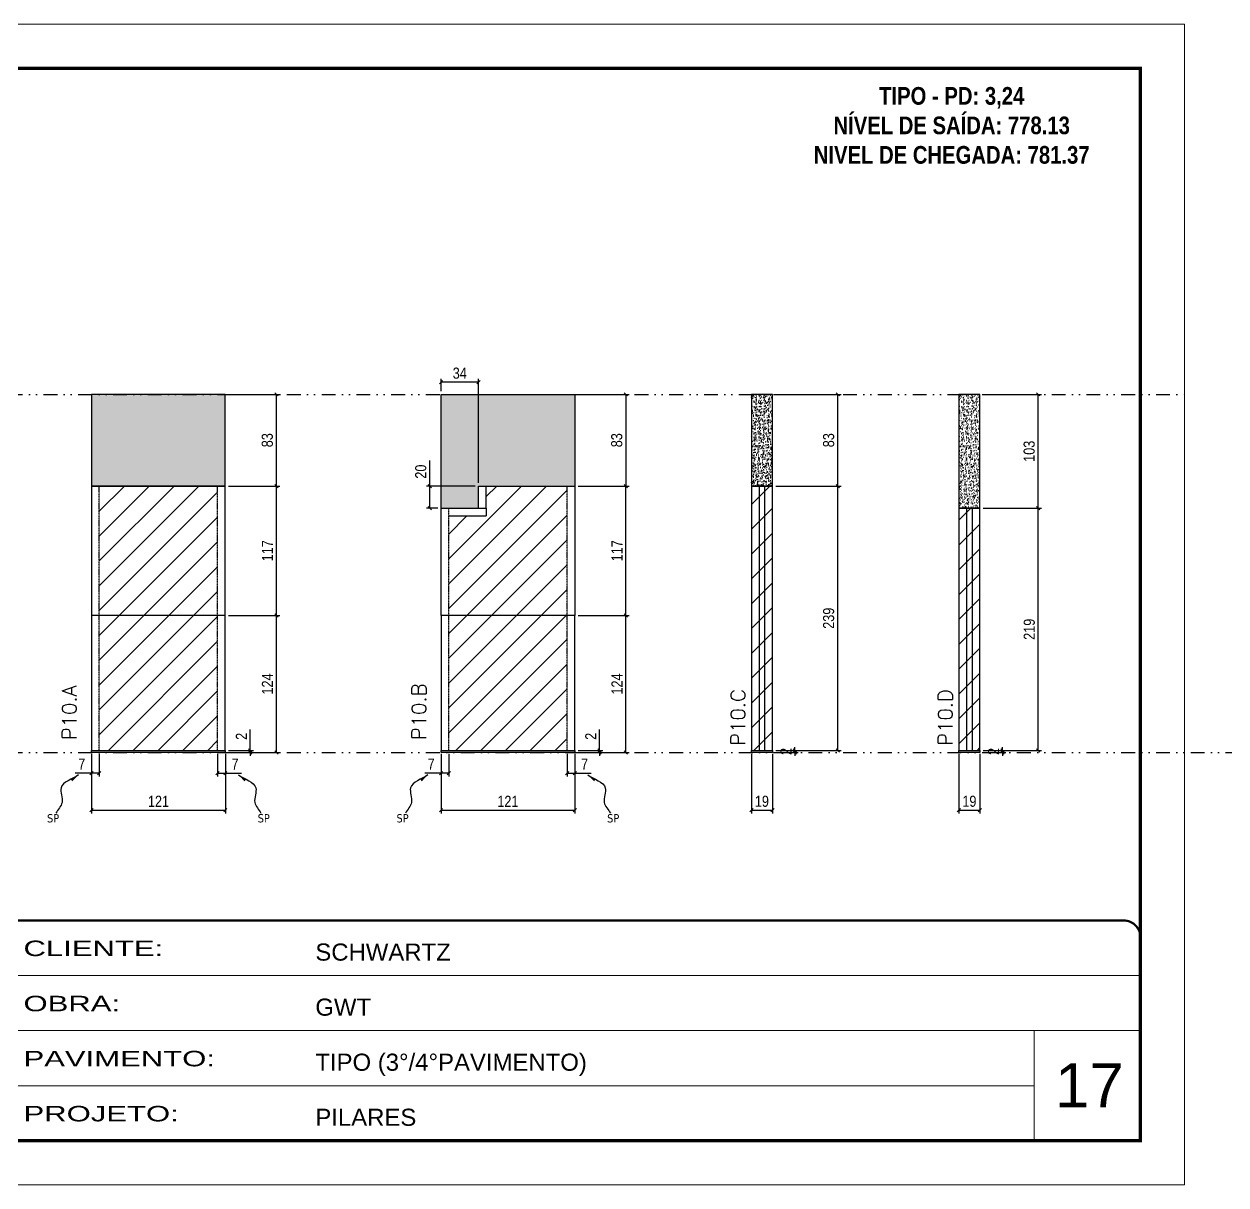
# Model space of a CAD drawing. Extents: x 13770 to 23315, y 867 to 16997.
# Drawn here: x 14821 to 15908, y 11204 to 12254 of the extents above; entities that cross this region are included whole.
import ezdxf

# ---------------------------------------------------------------- set-up
doc = ezdxf.new("R2010")
doc.units = 0
for name, pattern in [('CONTINUO', [0]), ('DASHED', [0.75, 0.5, -0.25]), ('DIVIDE2', [0.625, 0.25, -0.125, 0, -0.125, 0, -0.125]), ('HIDDEN', [0.375, 0.25, -0.125])]:
    doc.linetypes.add(name, pattern=pattern)
for name, color, linetype, lineweight in [('CARIMBO', 255, 'Continuous', 9), ('Folhas', 255, 'Continuous', 9), ('Hachura', 251, 'Continuous', 9), ('SARRAFO DE PRESSAO', 251, 'DASHED', 9), ('Texto Seção', 7, 'Continuous', 15)]:
    doc.layers.add(name, color=color, linetype=linetype, lineweight=lineweight)
for name, color, linetype in [('COTA', 241, 'Continuous'), ('NOMENCLATURA', 7, 'Continuous'), ('Nível', 160, 'Continuous'), ('Painéis', 200, 'Continuous'), ('SARR_2.2x7', 40, 'Continuous'), ('Sarrafo de Pressão', 42, 'HIDDEN'), ('texto', 7, 'Continuous')]:
    doc.layers.add(name, color=color, linetype=linetype)
doc.styles.add('ARIAL', font='arial.ttf')
doc.styles.add('COTA TECNICA', font='techl___.ttf', dxfattribs={"height": 10})
doc.styles.add('COTA TECNICA-50', font='techl___.ttf', dxfattribs={"height": 10})
doc.styles.add('REGUA-120', font='ROMANS.shx', dxfattribs={"height": 15})
doc.styles.add('ROMANC', font='techb___.ttf', dxfattribs={"height": 2.5})
doc.styles.get("Standard").update_dxf_attribs({"font": 'arial.ttf'})
doc.styles.add('Tecnologia', font='')
doc.styles.get('Tecnologia').set_extended_font_data('Forgotten Futurist')
doc.dimstyles.new('COTA PAINEL-50', dxfattribs={"dimtxt": 10, "dimasz": 3, "dimexe": 3, "dimexo": 3, "dimgap": 3, "dimtad": 1, "dimdec": 1, "dimzin": 12, "dimdsep": 46, "dimtxsty": 'COTA TECNICA-50', "dimblk1": 'OBLIQUE', "dimblk2": 'OBLIQUE', "dimsah": 1, "dimcen": 0.9, "dimclrd": 4, "dimclre": 4, "dimclrt": 240, "dimadec": 1, "dimazin": 3, "dimtfac": 1, "dimtdec": 1, "dimtmove": 0, "dimatfit": 3, "dimfxl": 1, "dimtolj": 1, "dimtzin": 12, "dimarcsym": 0})
doc.dimstyles.new('PAINEL', dxfattribs={"dimtxt": 10, "dimasz": 3, "dimexe": 3, "dimexo": 3, "dimgap": 3, "dimtad": 1, "dimdec": 1, "dimzin": 12, "dimdsep": 46, "dimtxsty": 'COTA TECNICA', "dimblk1": 'OBLIQUE', "dimblk2": 'OBLIQUE', "dimsah": 1, "dimcen": 0.9, "dimclrd": 4, "dimclre": 4, "dimclrt": 240, "dimadec": 1, "dimazin": 3, "dimtfac": 1, "dimtdec": 1, "dimtmove": 0, "dimatfit": 3, "dimfxl": 1, "dimtolj": 1, "dimtzin": 12, "dimarcsym": 0})
doc.dimstyles.get("Standard").update_dxf_attribs({"dimtxt": 0.18, "dimasz": 0.18, "dimexe": 0.18, "dimexo": 0.0625, "dimgap": 0.09, "dimtad": 0, "dimtih": 1, "dimtoh": 1, "dimdec": 4, "dimzin": 0, "dimdsep": 46, "dimtxsty": 'Standard', "dimcen": 0.09, "dimadec": 0, "dimazin": 0, "dimtfac": 1, "dimtdec": 4, "dimtofl": 0, "dimtmove": 0, "dimatfit": 3, "dimfxl": 1, "dimtolj": 1, "dimtzin": 0, "dimarcsym": 0})

# ---------------------------------------------------------------- blocks, each defined once
blk = doc.blocks.new('9999999999')
at = {"color": 30, "linetype": 'CONTINUO'}
for p, q in [((98564.6, 34230.2), (98564.6, 34429.4)), ((98564.6, 34379.6), (99584, 34379.6)), ((98564.6, 34329.8), (99488, 34329.8)), ((99584, 34329.8), (99488, 34329.8)), ((99488, 34329.8), (99488, 34230.2)), ((98564.6, 34280), (99488, 34280))]:
    blk.add_line(p, q, dxfattribs=at)
at = {"color": 30, "linetype": 'CONTINUO', "const_width": 2}
blk.add_lwpolyline([(99584, 34230.2), (99584, 34414.4, 0.414214), (99569, 34429.4), (98229, 34429.4, 0.414214), (98214, 34414.4), (98214, 34245.2, 0.414214), (98229, 34230.2), (99584, 34230.2)], format="xyb", dxfattribs=at)
at = {"layer": 'Folhas'}
blk.add_lwpolyline([(98139, 34190.2), (99624, 34190.2), (99624, 35240.2), (98139, 35240.2)], close=True, dxfattribs=at)
at = {"layer": 'Folhas', "color": 30, "const_width": 3}
blk.add_lwpolyline([(98214, 34230.2), (99584, 34230.2), (99584, 35200.2), (98214, 35200.2)], close=True, dxfattribs=at)
at = {"color": 7, "linetype": 'Continuous', "ltscale": 5, "style": 'ARIAL'}
for s, height, p in [('SCHWARTZ', 15.48, (98837.7, 34393.1)), ('GWT', 15.48, (98837.7, 34343.3)), ('TIPO (3°/4°PAVIMENTO)', 15.483, (98837.7, 34293.5)), ('NOVA SISTEMAS CONSTRUTIVOS', 11.059, (98263.2, 34267.2)), ('PILARES', 15.48, (98837.7, 34243.7))]:
    blk.add_text(s, height=height, dxfattribs=at).set_placement(p)
at = {"layer": 'Folhas', "color": 7, "style": 'Tecnologia', "width": 1.5}
for s, p in [('CLIENTE:', (98573.7, 34397.2)), ('OBRA:', (98573.7, 34347.3)), ('PAVIMENTO:', (98573.7, 34297.5)), ('PROJETO:', (98573.7, 34247.7))]:
    blk.add_text(s, height=14, dxfattribs=at).set_placement(p)
blk = doc.blocks.new('_Oblique')
at = {"color": 0, "linetype": 'ByBlock', "lineweight": -2}
blk.add_line((-0.5, -0.5), (0.5, 0.5), dxfattribs=at)
blk = doc.blocks.new('*D296')
at = {"layer": 'COTA', "color": 4, "lineweight": -2, "transparency": 16777216}
for p, q in [((14882.3, 11594.3), (14882.3, 11540.1)), ((15003.3, 11594.3), (15003.3, 11540.1)), ((14882.3, 11543.1), (15003.3, 11543.1))]:
    blk.add_line(p, q, dxfattribs=at)
at = {"layer": 'Defpoints', "color": 0, "transparency": 16777216}
for p in [(14882.3, 11597.3), (15003.3, 11597.3), (15003.3, 11543.1)]:
    blk.add_point(p, dxfattribs=at)
at = {"layer": 'COTA', "color": 4, "lineweight": -2, "transparency": 16777216, "xscale": 3, "yscale": 3, "zscale": 3, "rotation": 180}
blk.add_blockref('_Oblique', (14882.3, 11543.1), dxfattribs=at)
at = {"layer": 'COTA', "color": 4, "lineweight": -2, "transparency": 16777216, "xscale": 3, "yscale": 3, "zscale": 3}
blk.add_blockref('_Oblique', (15003.3, 11543.1), dxfattribs=at)
at = {"layer": 'COTA', "color": 240, "transparency": 16777216, "insert": (14942.8, 11551.2), "char_height": 10, "attachment_point": 5, "style": 'COTA TECNICA'}
blk.add_mtext('\\A1;121', dxfattribs=at)
blk = doc.blocks.new('*D297')
at = {"layer": 'COTA', "color": 4, "lineweight": -2, "transparency": 16777216}
for p, q in [((15006.3, 11719.3), (15052.5, 11719.3)), ((15049.5, 11595.3), (15049.5, 11719.3)), ((15006.3, 11595.3), (15052.5, 11595.3))]:
    blk.add_line(p, q, dxfattribs=at)
at = {"layer": 'Defpoints', "color": 0, "transparency": 16777216}
for p in [(15003.3, 11719.3), (15049.5, 11719.3), (15003.3, 11595.3)]:
    blk.add_point(p, dxfattribs=at)
at = {"layer": 'COTA', "color": 4, "lineweight": -2, "transparency": 16777216, "xscale": 3, "yscale": 3, "zscale": 3}
for p, rotation in [((15049.5, 11719.3), 90), ((15049.5, 11595.3), 270)]:
    blk.add_blockref('_Oblique', p, dxfattribs=dict(at, rotation=rotation))
at = {"layer": 'COTA', "color": 240, "transparency": 16777216, "insert": (15041.4, 11657.3), "char_height": 10, "attachment_point": 5, "rotation": 90, "style": 'COTA TECNICA-50'}
blk.add_mtext('\\A1;124', dxfattribs=at)
blk = doc.blocks.new('*D298')
at = {"layer": 'COTA', "color": 4, "lineweight": -2, "transparency": 16777216}
for p, q in [((15025.8, 11597.3), (15025.8, 11616.1)), ((15006.3, 11597.3), (15028.8, 11597.3)), ((15006.3, 11595.3), (15028.8, 11595.3)), ((15025.8, 11595.3), (15025.8, 11597.3)), ((15025.8, 11595.3), (15025.8, 11592.3))]:
    blk.add_line(p, q, dxfattribs=at)
at = {"layer": 'Defpoints', "color": 0, "transparency": 16777216}
for p in [(15003.3, 11597.3), (15003.3, 11595.3), (15025.8, 11595.3)]:
    blk.add_point(p, dxfattribs=at)
at = {"layer": 'COTA', "color": 4, "lineweight": -2, "transparency": 16777216, "xscale": 3, "yscale": 3, "zscale": 3}
for p, rotation in [((15025.8, 11597.3), 270), ((15025.8, 11595.3), 90)]:
    blk.add_blockref('_Oblique', p, dxfattribs=dict(at, rotation=rotation))
at = {"layer": 'COTA', "color": 240, "transparency": 16777216, "insert": (15017.8, 11610), "char_height": 10, "attachment_point": 5, "rotation": 90, "style": 'COTA TECNICA-50'}
blk.add_mtext('\\A1;2', dxfattribs=at)
blk = doc.blocks.new('*D299')
at = {"layer": 'COTA', "color": 4, "lineweight": -2, "transparency": 16777216}
for p, q in [((14882.3, 11592.3), (14882.3, 11573.8)), ((14889.3, 11594.3), (14889.3, 11573.8)), ((14882.3, 11576.8), (14867.5, 11576.8)), ((14889.3, 11576.8), (14882.3, 11576.8))]:
    blk.add_line(p, q, dxfattribs=at)
at = {"layer": 'Defpoints', "color": 0, "transparency": 16777216}
for p in [(14882.3, 11595.3), (14889.3, 11597.3), (14882.3, 11576.8)]:
    blk.add_point(p, dxfattribs=at)
at = {"layer": 'COTA', "color": 4, "lineweight": -2, "transparency": 16777216, "xscale": 3, "yscale": 3, "zscale": 3, "rotation": 180}
blk.add_blockref('_Oblique', (14882.3, 11576.8), dxfattribs=at)
at = {"layer": 'COTA', "color": 4, "lineweight": -2, "transparency": 16777216, "xscale": 3, "yscale": 3, "zscale": 3}
blk.add_blockref('_Oblique', (14889.3, 11576.8), dxfattribs=at)
at = {"layer": 'COTA', "color": 240, "transparency": 16777216, "insert": (14873.4, 11584.9), "char_height": 10, "attachment_point": 5, "style": 'COTA TECNICA-50'}
blk.add_mtext('\\A1;7', dxfattribs=at)
blk = doc.blocks.new('*D300')
at = {"layer": 'COTA', "color": 4, "lineweight": -2, "transparency": 16777216}
for p, q in [((14996.3, 11594.3), (14996.3, 11573.8)), ((15003.3, 11592.3), (15003.3, 11573.8)), ((14996.3, 11576.8), (15003.3, 11576.8)), ((15003.3, 11576.8), (15018, 11576.8))]:
    blk.add_line(p, q, dxfattribs=at)
at = {"layer": 'Defpoints', "color": 0, "transparency": 16777216}
for p in [(14996.3, 11597.3), (15003.3, 11595.3), (15003.3, 11576.8)]:
    blk.add_point(p, dxfattribs=at)
at = {"layer": 'COTA', "color": 4, "lineweight": -2, "transparency": 16777216, "xscale": 3, "yscale": 3, "zscale": 3, "rotation": 180}
blk.add_blockref('_Oblique', (14996.3, 11576.8), dxfattribs=at)
at = {"layer": 'COTA', "color": 4, "lineweight": -2, "transparency": 16777216, "xscale": 3, "yscale": 3, "zscale": 3}
blk.add_blockref('_Oblique', (15003.3, 11576.8), dxfattribs=at)
at = {"layer": 'COTA', "color": 240, "transparency": 16777216, "insert": (15012.1, 11584.9), "char_height": 10, "attachment_point": 5, "style": 'COTA TECNICA-50'}
blk.add_mtext('\\A1;7', dxfattribs=at)
blk = doc.blocks.new('*D301')
at = {"layer": 'COTA', "color": 4, "lineweight": -2, "transparency": 16777216}
for p, q in [((15006.3, 11836.3), (15052.5, 11836.3)), ((15049.5, 11719.3), (15049.5, 11836.3)), ((15006.3, 11719.3), (15052.5, 11719.3))]:
    blk.add_line(p, q, dxfattribs=at)
at = {"layer": 'Defpoints', "color": 0, "transparency": 16777216}
for p in [(15003.3, 11836.3), (15049.5, 11836.3), (15003.3, 11719.3)]:
    blk.add_point(p, dxfattribs=at)
at = {"layer": 'COTA', "color": 4, "lineweight": -2, "transparency": 16777216, "xscale": 3, "yscale": 3, "zscale": 3}
for p, rotation in [((15049.5, 11836.3), 90), ((15049.5, 11719.3), 270)]:
    blk.add_blockref('_Oblique', p, dxfattribs=dict(at, rotation=rotation))
at = {"layer": 'COTA', "color": 240, "transparency": 16777216, "insert": (15041.4, 11777.8), "char_height": 10, "attachment_point": 5, "rotation": 90, "style": 'COTA TECNICA'}
blk.add_mtext('\\A1;117', dxfattribs=at)
blk = doc.blocks.new('*D302')
at = {"layer": 'COTA', "color": 4, "lineweight": -2, "transparency": 16777216}
for p, q in [((15198.4, 11594.3), (15198.4, 11540.1)), ((15319.4, 11594.3), (15319.4, 11540.1)), ((15198.4, 11543.1), (15319.4, 11543.1))]:
    blk.add_line(p, q, dxfattribs=at)
at = {"layer": 'Defpoints', "color": 0, "transparency": 16777216}
for p in [(15198.4, 11597.3), (15319.4, 11597.3), (15319.4, 11543.1)]:
    blk.add_point(p, dxfattribs=at)
at = {"layer": 'COTA', "color": 4, "lineweight": -2, "transparency": 16777216, "xscale": 3, "yscale": 3, "zscale": 3, "rotation": 180}
blk.add_blockref('_Oblique', (15198.4, 11543.1), dxfattribs=at)
at = {"layer": 'COTA', "color": 4, "lineweight": -2, "transparency": 16777216, "xscale": 3, "yscale": 3, "zscale": 3}
blk.add_blockref('_Oblique', (15319.4, 11543.1), dxfattribs=at)
at = {"layer": 'COTA', "color": 240, "transparency": 16777216, "insert": (15258.9, 11551.2), "char_height": 10, "attachment_point": 5, "style": 'COTA TECNICA'}
blk.add_mtext('\\A1;121', dxfattribs=at)
blk = doc.blocks.new('*D303')
at = {"layer": 'COTA', "color": 4, "lineweight": -2, "transparency": 16777216}
for p, q in [((15322.4, 11719.3), (15368.6, 11719.3)), ((15365.6, 11595.3), (15365.6, 11719.3)), ((15322.4, 11595.3), (15368.6, 11595.3))]:
    blk.add_line(p, q, dxfattribs=at)
at = {"layer": 'Defpoints', "color": 0, "transparency": 16777216}
for p in [(15319.4, 11719.3), (15365.6, 11719.3), (15319.4, 11595.3)]:
    blk.add_point(p, dxfattribs=at)
at = {"layer": 'COTA', "color": 4, "lineweight": -2, "transparency": 16777216, "xscale": 3, "yscale": 3, "zscale": 3}
for p, rotation in [((15365.6, 11719.3), 90), ((15365.6, 11595.3), 270)]:
    blk.add_blockref('_Oblique', p, dxfattribs=dict(at, rotation=rotation))
at = {"layer": 'COTA', "color": 240, "transparency": 16777216, "insert": (15357.6, 11657.3), "char_height": 10, "attachment_point": 5, "rotation": 90, "style": 'COTA TECNICA-50'}
blk.add_mtext('\\A1;124', dxfattribs=at)
blk = doc.blocks.new('*D304')
at = {"layer": 'COTA', "color": 4, "lineweight": -2, "transparency": 16777216}
for p, q in [((15341.9, 11597.3), (15341.9, 11616.1)), ((15322.4, 11597.3), (15344.9, 11597.3)), ((15322.4, 11595.3), (15344.9, 11595.3)), ((15341.9, 11595.3), (15341.9, 11597.3)), ((15341.9, 11595.3), (15341.9, 11592.3))]:
    blk.add_line(p, q, dxfattribs=at)
at = {"layer": 'Defpoints', "color": 0, "transparency": 16777216}
for p in [(15319.4, 11597.3), (15319.4, 11595.3), (15341.9, 11595.3)]:
    blk.add_point(p, dxfattribs=at)
at = {"layer": 'COTA', "color": 4, "lineweight": -2, "transparency": 16777216, "xscale": 3, "yscale": 3, "zscale": 3}
for p, rotation in [((15341.9, 11597.3), 270), ((15341.9, 11595.3), 90)]:
    blk.add_blockref('_Oblique', p, dxfattribs=dict(at, rotation=rotation))
at = {"layer": 'COTA', "color": 240, "transparency": 16777216, "insert": (15333.9, 11610), "char_height": 10, "attachment_point": 5, "rotation": 90, "style": 'COTA TECNICA-50'}
blk.add_mtext('\\A1;2', dxfattribs=at)
blk = doc.blocks.new('*D305')
at = {"layer": 'COTA', "color": 4, "lineweight": -2, "transparency": 16777216}
for p, q in [((15198.4, 11592.3), (15198.4, 11573.8)), ((15205.4, 11594.3), (15205.4, 11573.8)), ((15198.4, 11576.8), (15183.7, 11576.8)), ((15205.4, 11576.8), (15198.4, 11576.8))]:
    blk.add_line(p, q, dxfattribs=at)
at = {"layer": 'Defpoints', "color": 0, "transparency": 16777216}
for p in [(15198.4, 11595.3), (15205.4, 11597.3), (15198.4, 11576.8)]:
    blk.add_point(p, dxfattribs=at)
at = {"layer": 'COTA', "color": 4, "lineweight": -2, "transparency": 16777216, "xscale": 3, "yscale": 3, "zscale": 3, "rotation": 180}
blk.add_blockref('_Oblique', (15198.4, 11576.8), dxfattribs=at)
at = {"layer": 'COTA', "color": 4, "lineweight": -2, "transparency": 16777216, "xscale": 3, "yscale": 3, "zscale": 3}
blk.add_blockref('_Oblique', (15205.4, 11576.8), dxfattribs=at)
at = {"layer": 'COTA', "color": 240, "transparency": 16777216, "insert": (15189.5, 11584.9), "char_height": 10, "attachment_point": 5, "style": 'COTA TECNICA-50'}
blk.add_mtext('\\A1;7', dxfattribs=at)
blk = doc.blocks.new('*D306')
at = {"layer": 'COTA', "color": 4, "lineweight": -2, "transparency": 16777216}
for p, q in [((15312.4, 11594.3), (15312.4, 11573.8)), ((15319.4, 11592.3), (15319.4, 11573.8)), ((15312.4, 11576.8), (15319.4, 11576.8)), ((15319.4, 11576.8), (15334.1, 11576.8))]:
    blk.add_line(p, q, dxfattribs=at)
at = {"layer": 'Defpoints', "color": 0, "transparency": 16777216}
for p in [(15312.4, 11597.3), (15319.4, 11595.3), (15319.4, 11576.8)]:
    blk.add_point(p, dxfattribs=at)
at = {"layer": 'COTA', "color": 4, "lineweight": -2, "transparency": 16777216, "xscale": 3, "yscale": 3, "zscale": 3, "rotation": 180}
blk.add_blockref('_Oblique', (15312.4, 11576.8), dxfattribs=at)
at = {"layer": 'COTA', "color": 4, "lineweight": -2, "transparency": 16777216, "xscale": 3, "yscale": 3, "zscale": 3}
blk.add_blockref('_Oblique', (15319.4, 11576.8), dxfattribs=at)
at = {"layer": 'COTA', "color": 240, "transparency": 16777216, "insert": (15328.3, 11584.9), "char_height": 10, "attachment_point": 5, "style": 'COTA TECNICA-50'}
blk.add_mtext('\\A1;7', dxfattribs=at)
blk = doc.blocks.new('*D307')
at = {"layer": 'COTA', "color": 4, "lineweight": -2, "transparency": 16777216}
for p, q in [((15322.4, 11836.3), (15368.6, 11836.3)), ((15365.6, 11719.3), (15365.6, 11836.3)), ((15322.4, 11719.3), (15368.6, 11719.3))]:
    blk.add_line(p, q, dxfattribs=at)
at = {"layer": 'Defpoints', "color": 0, "transparency": 16777216}
for p in [(15319.4, 11836.3), (15365.6, 11836.3), (15319.4, 11719.3)]:
    blk.add_point(p, dxfattribs=at)
at = {"layer": 'COTA', "color": 4, "lineweight": -2, "transparency": 16777216, "xscale": 3, "yscale": 3, "zscale": 3}
for p, rotation in [((15365.6, 11836.3), 90), ((15365.6, 11719.3), 270)]:
    blk.add_blockref('_Oblique', p, dxfattribs=dict(at, rotation=rotation))
at = {"layer": 'COTA', "color": 240, "transparency": 16777216, "insert": (15357.6, 11777.8), "char_height": 10, "attachment_point": 5, "rotation": 90, "style": 'COTA TECNICA'}
blk.add_mtext('\\A1;117', dxfattribs=at)
blk = doc.blocks.new('*D308')
at = {"layer": 'COTA', "color": 4, "lineweight": -2, "transparency": 16777216}
for p, q in [((15479.2, 11594.3), (15479.2, 11540.1)), ((15498.2, 11594.3), (15498.2, 11540.1)), ((15479.2, 11543.1), (15498.2, 11543.1))]:
    blk.add_line(p, q, dxfattribs=at)
at = {"layer": 'Defpoints', "color": 0, "transparency": 16777216}
for p in [(15479.2, 11597.3), (15498.2, 11597.3), (15498.2, 11543.1)]:
    blk.add_point(p, dxfattribs=at)
at = {"layer": 'COTA', "color": 4, "lineweight": -2, "transparency": 16777216, "xscale": 3, "yscale": 3, "zscale": 3, "rotation": 180}
blk.add_blockref('_Oblique', (15479.2, 11543.1), dxfattribs=at)
at = {"layer": 'COTA', "color": 4, "lineweight": -2, "transparency": 16777216, "xscale": 3, "yscale": 3, "zscale": 3}
blk.add_blockref('_Oblique', (15498.2, 11543.1), dxfattribs=at)
at = {"layer": 'COTA', "color": 240, "transparency": 16777216, "insert": (15488.7, 11551.2), "char_height": 10, "attachment_point": 5, "style": 'COTA TECNICA'}
blk.add_mtext('\\A1;19', dxfattribs=at)
blk = doc.blocks.new('*D309')
at = {"layer": 'COTA', "color": 4, "lineweight": -2, "transparency": 16777216}
for p, q in [((15501.2, 11836.3), (15560.3, 11836.3)), ((15557.3, 11597.3), (15557.3, 11836.3)), ((15501.2, 11597.3), (15560.3, 11597.3))]:
    blk.add_line(p, q, dxfattribs=at)
at = {"layer": 'Defpoints', "color": 0, "transparency": 16777216}
for p in [(15498.2, 11836.3), (15557.3, 11836.3), (15498.2, 11597.3)]:
    blk.add_point(p, dxfattribs=at)
at = {"layer": 'COTA', "color": 4, "lineweight": -2, "transparency": 16777216, "xscale": 3, "yscale": 3, "zscale": 3}
for p, rotation in [((15557.3, 11836.3), 90), ((15557.3, 11597.3), 270)]:
    blk.add_blockref('_Oblique', p, dxfattribs=dict(at, rotation=rotation))
at = {"layer": 'COTA', "color": 240, "transparency": 16777216, "insert": (15549.1, 11716.8), "char_height": 10, "attachment_point": 5, "rotation": 90, "style": 'COTA TECNICA'}
blk.add_mtext('\\A1;239', dxfattribs=at)
blk = doc.blocks.new('*D310')
at = {"layer": 'COTA', "color": 4, "lineweight": -2, "transparency": 16777216}
for p, q in [((15501.2, 11597.3), (15521.5, 11597.3)), ((15501.2, 11595.3), (15521.5, 11595.3)), ((15518.5, 11597.3), (15518.5, 11600.3)), ((15518.5, 11595.3), (15518.5, 11597.3)), ((15518.5, 11595.3), (15518.5, 11592.3))]:
    blk.add_line(p, q, dxfattribs=at)
at = {"layer": 'Defpoints', "color": 0, "transparency": 16777216}
for p in [(15498.2, 11597.3), (15498.2, 11595.3), (15518.5, 11597.3)]:
    blk.add_point(p, dxfattribs=at)
at = {"layer": 'COTA', "color": 4, "lineweight": -2, "transparency": 16777216, "xscale": 3, "yscale": 3, "zscale": 3}
for p, rotation in [((15518.5, 11597.3), 270), ((15518.5, 11595.3), 90)]:
    blk.add_blockref('_Oblique', p, dxfattribs=dict(at, rotation=rotation))
at = {"layer": 'COTA', "color": 240, "transparency": 16777216, "insert": (15510.5, 11596.3), "char_height": 10, "attachment_point": 5, "rotation": 90, "style": 'COTA TECNICA-50'}
blk.add_mtext('\\A1;2', dxfattribs=at)
blk = doc.blocks.new('*D311')
at = {"layer": 'COTA', "color": 4, "lineweight": -2, "transparency": 16777216}
for p, q in [((15501.2, 11919.3), (15560.3, 11919.3)), ((15557.3, 11836.3), (15557.3, 11919.3)), ((15501.2, 11836.3), (15560.3, 11836.3))]:
    blk.add_line(p, q, dxfattribs=at)
at = {"layer": 'Defpoints', "color": 0, "transparency": 16777216}
for p in [(15498.2, 11919.3), (15557.3, 11919.3), (15498.2, 11836.3)]:
    blk.add_point(p, dxfattribs=at)
at = {"layer": 'COTA', "color": 4, "lineweight": -2, "transparency": 16777216, "xscale": 3, "yscale": 3, "zscale": 3}
for p, rotation in [((15557.3, 11919.3), 90), ((15557.3, 11836.3), 270)]:
    blk.add_blockref('_Oblique', p, dxfattribs=dict(at, rotation=rotation))
at = {"layer": 'COTA', "color": 240, "transparency": 16777216, "insert": (15549.1, 11877.8), "char_height": 10, "attachment_point": 5, "rotation": 90, "style": 'COTA TECNICA'}
blk.add_mtext('\\A1;83', dxfattribs=at)
blk = doc.blocks.new('*D312')
at = {"layer": 'COTA', "color": 4, "lineweight": -2, "transparency": 16777216}
for p, q in [((15666.9, 11594.3), (15666.9, 11540.1)), ((15685.9, 11594.3), (15685.9, 11540.1)), ((15666.9, 11543.1), (15685.9, 11543.1))]:
    blk.add_line(p, q, dxfattribs=at)
at = {"layer": 'Defpoints', "color": 0, "transparency": 16777216}
for p in [(15666.9, 11597.3), (15685.9, 11597.3), (15685.9, 11543.1)]:
    blk.add_point(p, dxfattribs=at)
at = {"layer": 'COTA', "color": 4, "lineweight": -2, "transparency": 16777216, "xscale": 3, "yscale": 3, "zscale": 3, "rotation": 180}
blk.add_blockref('_Oblique', (15666.9, 11543.1), dxfattribs=at)
at = {"layer": 'COTA', "color": 4, "lineweight": -2, "transparency": 16777216, "xscale": 3, "yscale": 3, "zscale": 3}
blk.add_blockref('_Oblique', (15685.9, 11543.1), dxfattribs=at)
at = {"layer": 'COTA', "color": 240, "transparency": 16777216, "insert": (15676.4, 11551.2), "char_height": 10, "attachment_point": 5, "style": 'COTA TECNICA'}
blk.add_mtext('\\A1;19', dxfattribs=at)
blk = doc.blocks.new('*D313')
at = {"layer": 'COTA', "color": 4, "lineweight": -2, "transparency": 16777216}
for p, q in [((15688.9, 11816.3), (15741.7, 11816.3)), ((15738.7, 11597.3), (15738.7, 11816.3)), ((15688.9, 11597.3), (15741.7, 11597.3))]:
    blk.add_line(p, q, dxfattribs=at)
at = {"layer": 'Defpoints', "color": 0, "transparency": 16777216}
for p in [(15685.9, 11816.3), (15738.7, 11816.3), (15685.9, 11597.3)]:
    blk.add_point(p, dxfattribs=at)
at = {"layer": 'COTA', "color": 4, "lineweight": -2, "transparency": 16777216, "xscale": 3, "yscale": 3, "zscale": 3}
for p, rotation in [((15738.7, 11816.3), 90), ((15738.7, 11597.3), 270)]:
    blk.add_blockref('_Oblique', p, dxfattribs=dict(at, rotation=rotation))
at = {"layer": 'COTA', "color": 240, "transparency": 16777216, "insert": (15730.6, 11706.8), "char_height": 10, "attachment_point": 5, "rotation": 90, "style": 'COTA TECNICA'}
blk.add_mtext('\\A1;219', dxfattribs=at)
blk = doc.blocks.new('*D314')
at = {"layer": 'COTA', "color": 4, "lineweight": -2, "transparency": 16777216}
for p, q in [((15688.9, 11597.3), (15709.3, 11597.3)), ((15688.9, 11595.3), (15709.3, 11595.3)), ((15706.3, 11597.3), (15706.3, 11600.3)), ((15706.3, 11595.3), (15706.3, 11597.3)), ((15706.3, 11595.3), (15706.3, 11592.3))]:
    blk.add_line(p, q, dxfattribs=at)
at = {"layer": 'Defpoints', "color": 0, "transparency": 16777216}
for p in [(15685.9, 11597.3), (15685.9, 11595.3), (15706.3, 11597.3)]:
    blk.add_point(p, dxfattribs=at)
at = {"layer": 'COTA', "color": 4, "lineweight": -2, "transparency": 16777216, "xscale": 3, "yscale": 3, "zscale": 3}
for p, rotation in [((15706.3, 11597.3), 270), ((15706.3, 11595.3), 90)]:
    blk.add_blockref('_Oblique', p, dxfattribs=dict(at, rotation=rotation))
at = {"layer": 'COTA', "color": 240, "transparency": 16777216, "insert": (15698.3, 11596.3), "char_height": 10, "attachment_point": 5, "rotation": 90, "style": 'COTA TECNICA-50'}
blk.add_mtext('\\A1;2', dxfattribs=at)
blk = doc.blocks.new('*D315')
at = {"layer": 'COTA', "color": 4, "lineweight": -2, "transparency": 16777216}
for p, q in [((15688.9, 11919.3), (15741.7, 11919.3)), ((15738.7, 11816.3), (15738.7, 11919.3)), ((15688.9, 11816.3), (15741.7, 11816.3))]:
    blk.add_line(p, q, dxfattribs=at)
at = {"layer": 'Defpoints', "color": 0, "transparency": 16777216}
for p in [(15685.9, 11919.3), (15738.7, 11919.3), (15685.9, 11816.3)]:
    blk.add_point(p, dxfattribs=at)
at = {"layer": 'COTA', "color": 4, "lineweight": -2, "transparency": 16777216, "xscale": 3, "yscale": 3, "zscale": 3}
for p, rotation in [((15738.7, 11919.3), 90), ((15738.7, 11816.3), 270)]:
    blk.add_blockref('_Oblique', p, dxfattribs=dict(at, rotation=rotation))
at = {"layer": 'COTA', "color": 240, "transparency": 16777216, "insert": (15730.5, 11867.8), "char_height": 10, "attachment_point": 5, "rotation": 90, "style": 'COTA TECNICA'}
blk.add_mtext('\\A1;103', dxfattribs=at)
blk = doc.blocks.new('*D717')
at = {"layer": 'COTA', "color": 4, "lineweight": -2, "transparency": 16777216}
for p, q in [((15006.3, 11919.3), (15052.5, 11919.3)), ((15049.5, 11836.3), (15049.5, 11919.3)), ((15006.3, 11836.3), (15052.5, 11836.3))]:
    blk.add_line(p, q, dxfattribs=at)
at = {"layer": 'Defpoints', "color": 0, "transparency": 16777216}
for p in [(15003.3, 11919.3), (15049.5, 11919.3), (15003.3, 11836.3)]:
    blk.add_point(p, dxfattribs=at)
at = {"layer": 'COTA', "color": 4, "lineweight": -2, "transparency": 16777216, "xscale": 3, "yscale": 3, "zscale": 3}
for p, rotation in [((15049.5, 11919.3), 90), ((15049.5, 11836.3), 270)]:
    blk.add_blockref('_Oblique', p, dxfattribs=dict(at, rotation=rotation))
at = {"layer": 'COTA', "color": 240, "transparency": 16777216, "insert": (15041.3, 11877.8), "char_height": 10, "attachment_point": 5, "rotation": 90, "style": 'COTA TECNICA'}
blk.add_mtext('\\A1;83', dxfattribs=at)
blk = doc.blocks.new('*D718')
at = {"layer": 'COTA', "color": 4, "lineweight": -2, "transparency": 16777216}
for p, q in [((15322.4, 11919.3), (15368.6, 11919.3)), ((15365.6, 11919.3), (15365.6, 11836.3)), ((15322.4, 11836.3), (15368.6, 11836.3))]:
    blk.add_line(p, q, dxfattribs=at)
at = {"layer": 'Defpoints', "color": 0, "transparency": 16777216}
for p in [(15319.4, 11919.3), (15319.4, 11836.3), (15365.6, 11836.3)]:
    blk.add_point(p, dxfattribs=at)
at = {"layer": 'COTA', "color": 4, "lineweight": -2, "transparency": 16777216, "xscale": 3, "yscale": 3, "zscale": 3}
for p, rotation in [((15365.6, 11919.3), 90), ((15365.6, 11836.3), 270)]:
    blk.add_blockref('_Oblique', p, dxfattribs=dict(at, rotation=rotation))
at = {"layer": 'COTA', "color": 240, "transparency": 16777216, "insert": (15357.4, 11877.8), "char_height": 10, "attachment_point": 5, "rotation": 90, "style": 'COTA TECNICA'}
blk.add_mtext('\\A1;83', dxfattribs=at)
blk = doc.blocks.new('*D719')
at = {"layer": 'COTA', "color": 4, "lineweight": -2, "transparency": 16777216}
for p, q in [((15198.4, 11922.3), (15198.4, 11933.2)), ((15232.4, 11930.2), (15198.4, 11930.2)), ((15232.4, 11839.3), (15232.4, 11933.2))]:
    blk.add_line(p, q, dxfattribs=at)
at = {"layer": 'Defpoints', "color": 0, "transparency": 16777216}
for p in [(15198.4, 11930.2), (15198.4, 11919.3), (15232.4, 11836.3)]:
    blk.add_point(p, dxfattribs=at)
at = {"layer": 'COTA', "color": 4, "lineweight": -2, "transparency": 16777216, "xscale": 3, "yscale": 3, "zscale": 3, "rotation": 180}
blk.add_blockref('_Oblique', (15198.4, 11930.2), dxfattribs=at)
at = {"layer": 'COTA', "color": 4, "lineweight": -2, "transparency": 16777216, "xscale": 3, "yscale": 3, "zscale": 3}
blk.add_blockref('_Oblique', (15232.4, 11930.2), dxfattribs=at)
at = {"layer": 'COTA', "color": 240, "transparency": 16777216, "insert": (15215.4, 11938.4), "char_height": 10, "attachment_point": 5, "style": 'COTA TECNICA'}
blk.add_mtext('\\A1;34', dxfattribs=at)
blk = doc.blocks.new('*D720')
at = {"layer": 'COTA', "color": 4, "lineweight": -2, "transparency": 16777216}
for p, q in [((15188.2, 11836.3), (15188.2, 11859.5)), ((15229.4, 11836.3), (15185.2, 11836.3)), ((15188.2, 11816.3), (15188.2, 11836.3)), ((15195.4, 11816.3), (15185.2, 11816.3))]:
    blk.add_line(p, q, dxfattribs=at)
at = {"layer": 'Defpoints', "color": 0, "transparency": 16777216}
for p in [(15188.2, 11836.3), (15232.4, 11836.3), (15198.4, 11816.3)]:
    blk.add_point(p, dxfattribs=at)
at = {"layer": 'COTA', "color": 4, "lineweight": -2, "transparency": 16777216, "xscale": 3, "yscale": 3, "zscale": 3}
for p, rotation in [((15188.2, 11836.3), 90), ((15188.2, 11816.3), 270)]:
    blk.add_blockref('_Oblique', p, dxfattribs=dict(at, rotation=rotation))
at = {"layer": 'COTA', "color": 240, "transparency": 16777216, "insert": (15180.1, 11849.4), "char_height": 10, "attachment_point": 5, "rotation": 90, "style": 'COTA TECNICA'}
blk.add_mtext('\\A1;20', dxfattribs=at)

msp = doc.modelspace()

# ---------------------------------------------------------------- hatches: boundary and pattern name
at = {"layer": 'COTA'}
h = msp.add_hatch(dxfattribs=at)
h.set_pattern_fill('AR-CONC', color=256, scale=0.03)
h.paths.add_polyline_path([(15003.25, 11836.3), (15003.25, 11919.3), (14882.25, 11919.3), (14882.25, 11836.3)])
h = msp.add_hatch(dxfattribs=at)
h.set_pattern_fill('AR-CONC', color=256, scale=0.03)
h.paths.add_polyline_path([(15198.4, 11919.3), (15198.4, 11816.3), (15232.4, 11816.3), (15232.4, 11836.3), (15319.4, 11836.3), (15319.4, 11919.3)])
h = msp.add_hatch(dxfattribs=at)
h.set_pattern_fill('AR-CONC', color=256, scale=0.03)
h.set_pattern_definition([(50, (-1796.164, -3476.7253), (5.4655401, -0.4781726), [0.5715, -6.2865]), (355, (-1796.164, -3476.7253), (-1.0573026, 5.7317054), [0.4572, -5.0292175]), (100.451445, (-1795.7087, -3476.765), (4.4082374, 5.2535326), [0.4857003, -5.3427073]), (46.1842, (-1796.164, -3475.201), (8.1323712, -1.2612698), [0.85725, -9.42975]), (96.635558, (-1795.4865, -3475.3064), (7.122124, 7.4227837), [0.7285507, -8.0140682]), (351.18415, (-1796.164, -3475.201), (7.122124, 7.4227837), [0.685799, -7.543792]), (21, (-1795.402, -3475.5823), (4.5484317, -3.06795595), [0.5715, -6.2865]), (326, (-1795.402, -3475.5823), (1.8540609, 5.525639), [0.4572, -5.0292]), (71.451445, (-1795.023, -3475.838), (6.4024926, 2.4576831), [0.4857003, -5.3426981]), (37.5, (-1796.1642, -3476.7253), (0.0926581, 2.53665117), [0, -4.96824, 0, -5.1054, 0, -5.04825]), (7.5, (-1796.1642, -3476.7253), (2.00458988, 3.00541724), [0, -2.91084, 0, -4.85394, 0, -1.92405]), (327.5, (-1797.8634, -3476.7253), (4.06771786, -0.17186232), [0, -1.905, 0, -5.9436, 0, -7.8867]), (317.5, (-1798.6254, -3476.7253), (4.44387544, 0.76279473), [0, -2.4765, 0, -3.94716, 0, -5.6007])])
h.paths.add_polyline_path([(15498.16, 11919.3), (15479.16, 11919.3), (15479.16, 11836.3), (15498.16, 11836.3)])
h = msp.add_hatch(dxfattribs=at)
h.set_pattern_fill('AR-CONC', color=256, scale=0.03)
h.set_pattern_definition([(50, (-1608.4256, -3476.7253), (5.4655401, -0.4781726), [0.5715, -6.2865]), (355, (-1608.4256, -3476.7253), (-1.0573026, 5.7317054), [0.4572, -5.0292175]), (100.451445, (-1607.97, -3476.765), (4.4082374, 5.2535326), [0.4857003, -5.3427073]), (46.1842, (-1608.4256, -3475.201), (8.1323712, -1.2612698), [0.85725, -9.42975]), (96.635558, (-1607.748, -3475.3064), (7.122124, 7.4227837), [0.7285507, -8.0140682]), (351.18415, (-1608.426, -3475.201), (7.122124, 7.4227837), [0.685799, -7.543792]), (21, (-1607.6636, -3475.5823), (4.5484317, -3.06795595), [0.5715, -6.2865]), (326, (-1607.6636, -3475.5823), (1.8540609, 5.525639), [0.4572, -5.0292]), (71.451445, (-1607.2846, -3475.838), (6.4024926, 2.4576831), [0.4857003, -5.3426981]), (37.5, (-1608.4256, -3476.7253), (0.0926581, 2.53665117), [0, -4.96824, 0, -5.1054, 0, -5.04825]), (7.5, (-1608.4256, -3476.7253), (2.00458988, 3.00541724), [0, -2.91084, 0, -4.85394, 0, -1.92405]), (327.5, (-1610.125, -3476.7253), (4.06771786, -0.17186232), [0, -1.905, 0, -5.9436, 0, -7.8867]), (317.5, (-1610.887, -3476.7253), (4.44387544, 0.76279473), [0, -2.4765, 0, -3.94716, 0, -5.6007])])
h.paths.add_polyline_path([(15685.9, 11919.3), (15666.9, 11919.3), (15666.9, 11816.3), (15685.9, 11816.3)])
at = {"layer": 'Hachura', "linetype": 'ByBlock'}
h = msp.add_hatch(dxfattribs=at)
h.set_pattern_fill('ANSI31', color=256, scale=5)
h.paths.add_polyline_path([(14996.25, 11719.3), (14889.25, 11719.3), (14889.25, 11597.3), (14996.25, 11597.3)])
h.paths.add_polyline_path([(14889.25, 11719.3), (14996.25, 11719.3), (14996.25, 11836.3), (14889.25, 11836.3)])
h = msp.add_hatch(dxfattribs=at)
h.set_pattern_fill('ANSI31', color=256, scale=5)
h.paths.add_polyline_path([(15239.4, 11809.3), (15205.4, 11809.3), (15205.4, 11719.3), (15312.4, 11719.3), (15312.4, 11836.3), (15239.4, 11836.3), (15239.4, 11816.3)])
h.paths.add_polyline_path([(15312.4, 11719.3), (15205.4, 11719.3), (15205.4, 11597.3), (15312.4, 11597.3)])
h = msp.add_hatch(dxfattribs=at)
h.set_pattern_fill('ANSI31', color=256, scale=5)
h.paths.add_polyline_path([(15498.16, 11836.3), (15491.16, 11836.3), (15491.16, 11597.3), (15498.16, 11597.3)])
h.paths.add_polyline_path([(15486.16, 11597.3), (15491.16, 11597.3), (15491.16, 11836.3), (15486.16, 11836.3)])
h.paths.add_polyline_path([(15479.16, 11597.3), (15486.16, 11597.3), (15486.16, 11836.3), (15479.16, 11836.3)])
h = msp.add_hatch(dxfattribs=at)
h.set_pattern_fill('ANSI31', color=256, scale=5)
h.paths.add_polyline_path([(15685.9, 11816.3), (15678.9, 11816.3), (15678.9, 11597.3), (15685.9, 11597.3)])
h.paths.add_polyline_path([(15678.9, 11816.3), (15673.9, 11816.3), (15673.9, 11597.3), (15678.9, 11597.3)])
h.paths.add_polyline_path([(15666.9, 11597.3), (15673.9, 11597.3), (15673.9, 11816.3), (15666.9, 11816.3)])

# ---------------------------------------------------------------- linework, layer by layer
at = {"layer": 'COTA'}
for p, q in [((15198.4, 11919.3), (15319.4, 11919.3)), ((15198.4, 11816.3), (15198.4, 11919.3)), ((15319.4, 11919.3), (15319.4, 11836.3)), ((15232.4, 11816.3), (15239.4, 11816.3)), ((15239.4, 11816.3), (15239.4, 11809.3))]:
    msp.add_line(p, q, dxfattribs=at)
msp.add_lwpolyline([(14882.25, 11836.3), (15003.25, 11836.3), (15003.25, 11919.3), (14882.25, 11919.3)], close=True, dxfattribs=at)
at = {"layer": 'COTA', "linetype": 'ByBlock'}
for points in [[(15479.16, 11836.3), (15498.16, 11836.3), (15498.16, 11919.3), (15479.16, 11919.3)], [(15666.9, 11816.3), (15685.9, 11816.3), (15685.9, 11919.3), (15666.9, 11919.3)]]:
    msp.add_lwpolyline(points, close=True, dxfattribs=at)
at = {"layer": 'Nível', "color": 4, "linetype": 'DIVIDE2', "ltscale": 50}
for p, q in [((13769.54, 11919.3), (15871, 11919.3)), ((13769.54, 11595.3), (21112.79, 11595.3))]:
    msp.add_line(p, q, dxfattribs=at)
at = {"layer": 'Painéis'}
for p, q in [((14882.25, 11836.3), (14882.25, 11719.3)), ((15003.25, 11836.3), (14882.25, 11836.3)), ((15003.25, 11719.3), (15003.25, 11836.3)), ((15232.4, 11816.3), (15232.4, 11836.3)), ((15232.4, 11836.3), (15319.4, 11836.3)), ((15319.4, 11836.3), (15319.4, 11719.3)), ((15198.4, 11719.3), (15198.4, 11816.3)), ((15198.4, 11816.3), (15232.4, 11816.3))]:
    msp.add_line(p, q, dxfattribs=at)
for points in [[(15479.16, 11597.3), (15498.16, 11597.3), (15498.16, 11836.3), (15479.16, 11836.3)], [(15666.9, 11597.3), (15685.9, 11597.3), (15685.9, 11816.3), (15666.9, 11816.3)], [(14882.25, 11597.3), (15003.25, 11597.3), (15003.25, 11719.3), (14882.25, 11719.3)], [(15198.4, 11597.3), (15319.4, 11597.3), (15319.4, 11719.3), (15198.4, 11719.3)], [(14882.25, 11597.3), (15003.25, 11597.3), (15003.25, 11595.3), (14882.25, 11595.3)], [(15198.4, 11597.3), (15319.4, 11597.3), (15319.4, 11595.3), (15198.4, 11595.3)], [(15479.16, 11597.3), (15498.16, 11597.3), (15498.16, 11595.3), (15479.16, 11595.3)], [(15666.9, 11597.3), (15685.9, 11597.3), (15685.9, 11595.3), (15666.9, 11595.3)]]:
    msp.add_lwpolyline(points, close=True, dxfattribs=at)
at = {"layer": 'SARR_2.2x7'}
for p, q in [((15239.4, 11816.3), (15239.4, 11836.3)), ((15486.16, 11836.3), (15486.16, 11597.3)), ((15491.16, 11836.3), (15491.16, 11597.3)), ((15205.4, 11809.3), (15239.4, 11809.3)), ((15673.9, 11816.3), (15673.9, 11597.3)), ((15678.9, 11816.3), (15678.9, 11597.3))]:
    msp.add_line(p, q, dxfattribs=at)
at = {"layer": 'Sarrafo de Pressão'}
for p, q in [((14889.25, 11719.3), (14889.25, 11836.3)), ((14996.25, 11719.3), (14996.25, 11836.3)), ((15312.4, 11719.3), (15312.4, 11836.3)), ((15205.4, 11719.3), (15205.4, 11816.3)), ((14889.25, 11597.3), (14889.25, 11719.3)), ((14996.25, 11597.3), (14996.25, 11719.3)), ((15205.4, 11597.3), (15205.4, 11719.3)), ((15312.4, 11597.3), (15312.4, 11719.3))]:
    msp.add_line(p, q, dxfattribs=at)

# ---------------------------------------------------------------- block references
at = {"layer": 'SARRAFO DE PRESSAO', "color": 6, "linetype": 'ByBlock'}
msp.add_blockref('9999999999', (-83752.98, -22985.99), dxfattribs=at)

# ---------------------------------------------------------------- texts
at = {"layer": 'CARIMBO', "style": 'ARIAL'}
msp.add_text('17', height=40, dxfattribs=at).set_placement((15753.86, 11274.36))
at = {"layer": 'NOMENCLATURA', "color": 2, "insert": (15660.38, 12197.25), "char_height": 16, "attachment_point": 2, "style": 'ROMANC'}
msp.add_mtext_dynamic_manual_height_columns('TIPO - PD: 3,24\\PNÍVEL DE SAÍDA: 778.13\\PNIVEL DE CHEGADA: 781.37', width=376.0554, gutter_width=1, heights=[0], dxfattribs=at)
at = {"layer": 'texto', "color": 0, "char_height": 7.5, "attachment_point": 5}
for insert in [(14847.48, 11535.81), (15038.03, 11535.81), (15163.62, 11535.81), (15354.18, 11535.81)]:
    msp.add_mtext('{\\fTahoma|b0|i0|c0|p34;\\C4;SP}', dxfattribs=dict(at, insert=insert))
at = {"layer": 'Texto Seção', "char_height": 13, "width": 285.3299, "rotation": 90, "style": 'REGUA-120'}
for s, insert, attachment_point in [('P10.B', (15184.93, 11606.55), 7), ('P10.A', (14868.78, 11606.55), 7), ('P10.C', (15460.49, 11601.45), 1), ('P10.D', (15648.23, 11601.45), 1)]:
    msp.add_mtext(s, dxfattribs=dict(at, insert=insert, attachment_point=attachment_point))

# ---------------------------------------------------------------- dimensions: what is measured, and where the dimension line sits
at = {"layer": 'COTA'}
for base, p1, p2, dimstyle, picture, middle in [((15198.4, 11930.23), (15232.4, 11836.3), (15198.4, 11919.3), 'PAINEL', '*D719', (15215.4, 11938.45)), ((15003.25, 11576.79), (14996.25, 11597.3), (15003.25, 11595.3), 'COTA PAINEL-50', '*D300', (15012.12, 11584.87)), ((15319.4, 11576.79), (15312.4, 11597.3), (15319.4, 11595.3), 'COTA PAINEL-50', '*D306', (15328.27, 11584.87))]:
    dim = msp.add_linear_dim(base=base, p1=p1, p2=p2, dimstyle=dimstyle, dxfattribs=at)
    dim.commit()
    dim.dimension.update_dxf_attribs({"geometry": picture, "text_midpoint": middle})
for base, p1, p2, angle, dimstyle, picture, middle in [((15049.49, 11919.3), (15003.25, 11836.3), (15003.25, 11919.3), 90, 'PAINEL', '*D717', (15041.25, 11877.8)), ((15365.64, 11836.3), (15319.4, 11919.3), (15319.4, 11836.3), 90, 'PAINEL', '*D718', (15357.4, 11877.8)), ((15557.35, 11919.3), (15498.16, 11836.3), (15498.16, 11919.3), 90, 'PAINEL', '*D311', (15549.11, 11877.8)), ((15738.71, 11919.3), (15685.9, 11816.3), (15685.9, 11919.3), 90, 'PAINEL', '*D315', (15730.49, 11867.8)), ((15188.23, 11836.3), (15198.4, 11816.3), (15232.4, 11836.3), 90, 'PAINEL', '*D720', (15180.13, 11849.41)), ((15049.49, 11836.3), (15003.25, 11719.3), (15003.25, 11836.3), 90, 'PAINEL', '*D301', (15041.42, 11777.8)), ((15365.64, 11836.3), (15319.4, 11719.3), (15319.4, 11836.3), 90, 'PAINEL', '*D307', (15357.57, 11777.8)), ((15049.49, 11719.3), (15003.25, 11595.3), (15003.25, 11719.3), 90, 'COTA PAINEL-50', '*D297', (15041.42, 11657.3)), ((15365.64, 11719.3), (15319.4, 11595.3), (15319.4, 11719.3), 90, 'COTA PAINEL-50', '*D303', (15357.57, 11657.3)), ((14882.25, 11576.79), (14889.25, 11597.3), (14882.25, 11595.3), 180, 'COTA PAINEL-50', '*D299', (14873.39, 11584.87)), ((15198.4, 11576.79), (15205.4, 11597.3), (15198.4, 11595.3), 180, 'COTA PAINEL-50', '*D305', (15189.53, 11584.87))]:
    dim = msp.add_linear_dim(base=base, p1=p1, p2=p2, angle=angle, dimstyle=dimstyle, dxfattribs=at)
    dim.commit()
    dim.dimension.update_dxf_attribs({"geometry": picture, "text_midpoint": middle})
for base, p1, p2, picture, middle in [((15557.35, 11836.3), (15498.16, 11597.3), (15498.16, 11836.3), '*D309', (15549.1, 11716.8)), ((15738.71, 11816.3), (15685.9, 11597.3), (15685.9, 11816.3), '*D313', (15730.62, 11706.8))]:
    dim = msp.add_linear_dim(base=base, p1=p1, p2=p2, angle=90, dimstyle='PAINEL', override={"dimarcsym": 2}, dxfattribs=at)
    dim.commit()
    dim.dimension.update_dxf_attribs({"geometry": picture, "text_midpoint": middle})
for base, p1, p2, picture, middle in [((15025.78, 11595.3), (15003.25, 11597.3), (15003.25, 11595.3), '*D298', (15025.78, 11610.05)), ((15341.93, 11595.3), (15319.4, 11597.3), (15319.4, 11595.3), '*D304', (15341.93, 11610.05)), ((15518.51, 11597.3), (15498.16, 11595.3), (15498.16, 11597.3), '*D310', (15518.51, 11596.3)), ((15706.25, 11597.3), (15685.9, 11595.3), (15685.9, 11597.3), '*D314', (15706.25, 11596.3))]:
    dim = msp.add_linear_dim(base=base, p1=p1, p2=p2, angle=90, dimstyle='COTA PAINEL-50', dxfattribs=at)
    dim.commit()
    dim.dimension.update_dxf_attribs({"geometry": picture, "text_midpoint": middle, "dimtype": 160})
for base, p1, p2, picture, middle in [((15003.25, 11543.13), (14882.25, 11597.3), (15003.25, 11597.3), '*D296', (14942.75, 11551.19)), ((15319.4, 11543.13), (15198.4, 11597.3), (15319.4, 11597.3), '*D302', (15258.9, 11551.19)), ((15498.16, 11543.13), (15479.16, 11597.3), (15498.16, 11597.3), '*D308', (15488.66, 11551.21)), ((15685.9, 11543.13), (15666.9, 11597.3), (15685.9, 11597.3), '*D312', (15676.4, 11551.21))]:
    dim = msp.add_linear_dim(base=base, p1=p1, p2=p2, dimstyle='PAINEL', override={"dimarcsym": 2}, dxfattribs=at)
    dim.commit()
    dim.dimension.update_dxf_attribs({"geometry": picture, "text_midpoint": middle})

# ---------------------------------------------------------------- leaders
at = {"layer": 'COTA', "path_type": 1}
for points in [[(14870.42, 11575.12), (14854.64, 11563.29), (14855.56, 11550.28), (14850.01, 11540.5)], [(15015.08, 11575.12), (15030.87, 11563.29), (15029.94, 11550.28), (15035.49, 11540.5)], [(15186.57, 11575.12), (15170.79, 11563.29), (15171.71, 11550.28), (15166.16, 11540.5)], [(15331.23, 11575.12), (15347.01, 11563.29), (15346.09, 11550.28), (15351.64, 11540.5)]]:
    msp.add_leader(points, dimstyle='Standard', override={"dimasz": 8}, dxfattribs=at)

doc.saveas('drawing.dxf')
